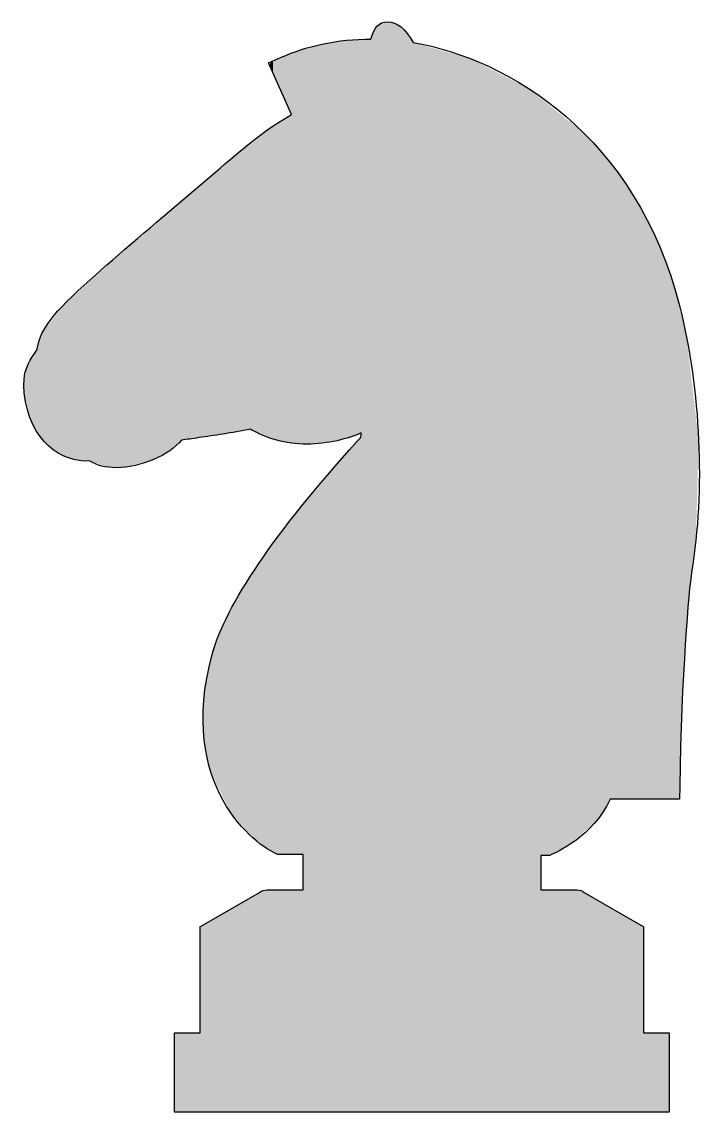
# Model space of a CAD drawing. Extents: x -1530 to -1030, y -441 to -279.
# Drawn here: x -1451.8 to -1373.9, y -440.6 to -316.3 of the extents above; entities that cross this region are included whole.
import ezdxf

# ---------------------------------------------------------------- set-up
doc = ezdxf.new("R2010")
doc.units = 0
doc.layers.add('LAYER', color=7, linetype='CONTINUOUS')

# ---------------------------------------------------------------- blocks, each defined once
blk = doc.blocks.new('*U5')
at = {"layer": 'LAYER', "color": 7}
for points in [[(-1411.33, -440.64), (-1411.87, -317.87), (-1411.33, -316.86)], [(-1410.47, -440.64), (-1411.33, -316.86), (-1410.47, -316.38)], [(-1411.33, -440.64), (-1411.33, -316.86), (-1410.47, -440.64)], [(-1410.47, -440.64), (-1410.47, -316.38), (-1409.31, -440.64)], [(-1409.31, -440.64), (-1410.47, -316.38), (-1409.31, -316.49)], [(-1409.31, -440.64), (-1409.31, -316.49), (-1408.2, -440.64)], [(-1408.2, -440.64), (-1409.31, -316.49), (-1408.2, -317.26)], [(-1411.87, -440.64), (-1411.97, -318.19), (-1411.87, -317.87)], [(-1411.87, -440.64), (-1411.87, -317.87), (-1411.33, -440.64)], [(-1408.2, -440.64), (-1408.2, -317.26), (-1407.18, -440.64)], [(-1407.18, -440.64), (-1408.2, -317.26), (-1407.18, -318.71)], [(-1418.68, -364.41), (-1419.75, -319.52), (-1418.68, -319.15)], [(-1417.53, -364.38), (-1418.68, -319.15), (-1417.53, -318.94)], [(-1418.68, -364.41), (-1418.68, -319.15), (-1417.53, -364.38)], [(-1415.3, -363.94), (-1417.53, -318.94), (-1415.3, -318.55)], [(-1417.53, -364.38), (-1417.53, -318.94), (-1415.3, -363.94)], [(-1415.1, -363.9), (-1415.3, -318.55), (-1415.1, -318.51)], [(-1415.3, -363.94), (-1415.3, -318.55), (-1415.1, -363.9)], [(-1414.8, -363.8), (-1415.1, -318.51), (-1414.8, -318.46)], [(-1415.1, -363.9), (-1415.1, -318.51), (-1414.8, -363.8)], [(-1414.03, -363.53), (-1414.8, -318.46), (-1414.03, -318.41)], [(-1414.8, -363.8), (-1414.8, -318.46), (-1414.03, -363.53)], [(-1414.03, -363.53), (-1414.03, -318.41), (-1414.02, -363.52)], [(-1414.02, -363.52), (-1414.03, -318.41), (-1414.02, -318.41)], [(-1413.58, -363.37), (-1414.02, -318.41), (-1413.58, -318.38)], [(-1414.02, -363.52), (-1414.02, -318.41), (-1413.58, -363.37)], [(-1413.58, -363.37), (-1413.58, -318.38), (-1413.58, -363.37)], [(-1413.58, -363.37), (-1413.58, -318.38), (-1413.58, -318.38)], [(-1413.58, -363.37), (-1413.58, -318.38), (-1413.56, -363.36)], [(-1413.56, -363.36), (-1413.58, -318.38), (-1413.56, -318.38)], [(-1413.4, -363.3), (-1413.56, -318.38), (-1413.4, -318.37)], [(-1413.56, -363.36), (-1413.56, -318.38), (-1413.4, -363.3)], [(-1413.12, -363.21), (-1413.4, -318.37), (-1413.12, -318.35)], [(-1413.4, -363.3), (-1413.4, -318.37), (-1413.12, -363.21)], [(-1412.72, -440.64), (-1413.12, -318.35), (-1412.72, -318.32)], [(-1413.12, -440.64), (-1413.12, -318.35), (-1412.72, -440.64)], [(-1411.97, -440.64), (-1412.72, -318.32), (-1411.97, -318.19)], [(-1412.72, -440.64), (-1412.72, -318.32), (-1411.97, -440.64)], [(-1411.97, -440.64), (-1411.97, -318.19), (-1411.87, -440.64)], [(-1407.18, -440.64), (-1407.18, -318.71), (-1406.19, -440.64)], [(-1406.19, -440.64), (-1407.18, -318.71), (-1406.19, -318.99)], [(-1406.19, -440.64), (-1406.19, -318.99), (-1400.75, -440.64)], [(-1400.75, -440.64), (-1406.19, -318.99), (-1400.75, -320.51)], [(-1422.74, -323.14), (-1423.05, -320.75), (-1422.74, -320.61)], [(-1422.6, -323.44), (-1422.74, -320.61), (-1422.6, -320.55)], [(-1422.74, -323.14), (-1422.74, -320.61), (-1422.6, -323.44)], [(-1422.49, -323.7), (-1422.6, -320.55), (-1422.49, -320.5)], [(-1422.6, -323.44), (-1422.6, -320.55), (-1422.49, -323.7)], [(-1422.36, -323.98), (-1422.49, -320.5), (-1422.36, -320.44)], [(-1422.49, -323.7), (-1422.49, -320.5), (-1422.36, -323.98)], [(-1422.32, -324.07), (-1422.36, -320.44), (-1422.32, -320.43)], [(-1422.36, -323.98), (-1422.36, -320.44), (-1422.32, -324.07)], [(-1421.66, -325.56), (-1422.32, -320.43), (-1421.66, -320.19)], [(-1422.32, -324.07), (-1422.32, -320.43), (-1421.66, -325.56)], [(-1421.56, -325.8), (-1421.66, -320.19), (-1421.56, -320.16)], [(-1421.66, -325.56), (-1421.66, -320.19), (-1421.56, -325.8)], [(-1421.32, -326.33), (-1421.56, -320.16), (-1421.32, -320.07)], [(-1421.56, -325.8), (-1421.56, -320.16), (-1421.32, -326.33)], [(-1421.18, -326.63), (-1421.32, -320.07), (-1421.18, -320.03)], [(-1421.32, -326.33), (-1421.32, -320.07), (-1421.18, -326.63)], [(-1421.16, -326.68), (-1421.18, -320.03), (-1421.16, -320.02)], [(-1421.18, -326.63), (-1421.18, -320.03), (-1421.16, -326.68)], [(-1421.06, -326.92), (-1421.16, -320.02), (-1421.06, -319.98)], [(-1421.16, -326.68), (-1421.16, -320.02), (-1421.06, -326.92)], [(-1421.06, -364.32), (-1421.06, -319.98), (-1421.05, -364.32)], [(-1421.05, -364.32), (-1421.06, -319.98), (-1421.05, -319.98)], [(-1420.21, -364.46), (-1421.05, -319.98), (-1420.21, -319.68)], [(-1421.05, -364.32), (-1421.05, -319.98), (-1420.21, -364.46)], [(-1420.13, -364.45), (-1420.21, -319.68), (-1420.13, -319.66)], [(-1420.21, -364.46), (-1420.21, -319.68), (-1420.13, -364.45)], [(-1419.92, -364.45), (-1420.13, -319.66), (-1419.92, -319.58)], [(-1420.13, -364.45), (-1420.13, -319.66), (-1419.92, -364.45)], [(-1419.88, -364.45), (-1419.92, -319.58), (-1419.88, -319.57)], [(-1419.92, -364.45), (-1419.92, -319.58), (-1419.88, -364.45)], [(-1419.75, -364.44), (-1419.88, -319.57), (-1419.75, -319.52)], [(-1419.88, -364.45), (-1419.88, -319.57), (-1419.75, -364.44)], [(-1419.75, -364.44), (-1419.75, -319.52), (-1418.68, -364.41)], [(-1400.75, -440.64), (-1400.75, -320.51), (-1398.35, -440.64)], [(-1398.35, -440.64), (-1400.75, -320.51), (-1398.35, -321.73)], [(-1423.46, -321.51), (-1423.56, -321.29), (-1423.46, -320.94)], [(-1423.21, -322.08), (-1423.46, -320.94), (-1423.21, -320.83)], [(-1423.46, -321.51), (-1423.46, -320.94), (-1423.21, -322.08)], [(-1423.17, -322.17), (-1423.21, -320.83), (-1423.17, -320.81)], [(-1423.21, -322.08), (-1423.21, -320.83), (-1423.17, -322.17)], [(-1423.07, -322.4), (-1423.17, -320.81), (-1423.07, -320.76)], [(-1423.17, -322.17), (-1423.17, -320.81), (-1423.07, -322.4)], [(-1423.05, -322.44), (-1423.07, -320.76), (-1423.05, -320.75)], [(-1423.07, -322.4), (-1423.07, -320.76), (-1423.05, -322.44)], [(-1423.05, -322.44), (-1423.05, -320.75), (-1422.74, -323.14)], [(-1398.35, -440.64), (-1398.35, -321.73), (-1394.08, -440.64)], [(-1394.08, -440.64), (-1398.35, -321.73), (-1394.08, -323.91)], [(-1394.08, -440.64), (-1394.08, -323.91), (-1392.63, -440.64)], [(-1392.63, -440.64), (-1394.08, -323.91), (-1392.63, -325.07)], [(-1392.63, -411.4), (-1392.63, -325.07), (-1392.59, -411.36)], [(-1392.59, -411.36), (-1392.63, -325.07), (-1392.59, -325.11)], [(-1392.59, -411.36), (-1392.59, -325.11), (-1392.25, -411.36)], [(-1392.25, -411.36), (-1392.59, -325.11), (-1392.25, -325.38)], [(-1392.25, -411.36), (-1392.25, -325.38), (-1392.12, -411.36)], [(-1392.12, -411.36), (-1392.25, -325.38), (-1392.12, -325.48)], [(-1392.12, -411.36), (-1392.12, -325.48), (-1391.57, -411.34)], [(-1391.57, -411.34), (-1392.12, -325.48), (-1391.57, -325.93)], [(-1391.57, -411.34), (-1391.57, -325.93), (-1391.33, -411.24)], [(-1391.33, -411.24), (-1391.57, -325.93), (-1391.33, -326.12)], [(-1391.33, -411.24), (-1391.33, -326.12), (-1391.33, -411.24)], [(-1391.33, -411.24), (-1391.33, -326.12), (-1391.33, -326.12)], [(-1391.33, -411.24), (-1391.33, -326.12), (-1391.07, -411.12)], [(-1391.07, -411.12), (-1391.33, -326.12), (-1391.07, -326.33)], [(-1391.07, -411.12), (-1391.07, -326.33), (-1390.8, -410.99)], [(-1390.8, -410.99), (-1391.07, -326.33), (-1390.8, -326.55)], [(-1390.8, -410.99), (-1390.8, -326.55), (-1389.64, -410.33)], [(-1389.64, -410.33), (-1390.8, -326.55), (-1389.64, -327.48)], [(-1422.74, -364.05), (-1423.05, -328.14), (-1422.74, -327.94)], [(-1422.6, -364.07), (-1422.74, -327.94), (-1422.6, -327.86)], [(-1422.74, -364.05), (-1422.74, -327.94), (-1422.6, -364.07)], [(-1422.49, -364.09), (-1422.6, -327.86), (-1422.49, -327.79)], [(-1422.6, -364.07), (-1422.6, -327.86), (-1422.49, -364.09)], [(-1422.36, -364.11), (-1422.49, -327.79), (-1422.36, -327.71)], [(-1422.49, -364.09), (-1422.49, -327.79), (-1422.36, -364.11)], [(-1422.32, -364.12), (-1422.36, -327.71), (-1422.32, -327.69)], [(-1422.36, -364.11), (-1422.36, -327.71), (-1422.32, -364.12)], [(-1421.66, -364.22), (-1422.32, -327.69), (-1421.66, -327.28)], [(-1422.32, -364.12), (-1422.32, -327.69), (-1421.66, -364.22)], [(-1421.56, -364.24), (-1421.66, -327.28), (-1421.56, -327.21)], [(-1421.66, -364.22), (-1421.66, -327.28), (-1421.56, -364.24)], [(-1421.32, -364.28), (-1421.56, -327.21), (-1421.32, -327.07)], [(-1421.56, -364.24), (-1421.56, -327.21), (-1421.32, -364.28)], [(-1421.18, -364.3), (-1421.32, -327.07), (-1421.18, -326.99)], [(-1421.32, -364.28), (-1421.32, -327.07), (-1421.18, -364.3)], [(-1421.16, -364.3), (-1421.18, -326.99), (-1421.16, -326.98)], [(-1421.18, -364.3), (-1421.18, -326.99), (-1421.16, -364.3)], [(-1421.06, -364.32), (-1421.16, -326.98), (-1421.06, -326.92)], [(-1421.16, -364.3), (-1421.16, -326.98), (-1421.06, -364.32)], [(-1389.64, -410.33), (-1389.64, -327.48), (-1389.17, -409.94)], [(-1389.17, -409.94), (-1389.64, -327.48), (-1389.17, -327.86)], [(-1389.17, -409.94), (-1389.17, -327.86), (-1388.41, -409.3)], [(-1388.41, -409.3), (-1389.17, -327.86), (-1388.41, -328.47)], [(-1424.3, -363.45), (-1424.61, -329.37), (-1424.3, -329.13)], [(-1423.97, -363.58), (-1424.3, -329.13), (-1423.97, -328.87)], [(-1424.3, -363.45), (-1424.3, -329.13), (-1423.97, -363.58)], [(-1423.72, -363.67), (-1423.97, -328.87), (-1423.72, -328.67)], [(-1423.97, -363.58), (-1423.97, -328.87), (-1423.72, -363.67)], [(-1423.56, -363.73), (-1423.72, -328.67), (-1423.56, -328.55)], [(-1423.72, -363.67), (-1423.72, -328.67), (-1423.56, -363.73)], [(-1423.46, -363.77), (-1423.56, -328.55), (-1423.46, -328.47)], [(-1423.56, -363.73), (-1423.56, -328.55), (-1423.46, -363.77)], [(-1423.21, -363.87), (-1423.46, -328.47), (-1423.21, -328.27)], [(-1423.46, -363.77), (-1423.46, -328.47), (-1423.21, -363.87)], [(-1423.17, -363.88), (-1423.21, -328.27), (-1423.17, -328.24)], [(-1423.21, -363.87), (-1423.21, -328.27), (-1423.17, -363.88)], [(-1423.07, -363.92), (-1423.17, -328.24), (-1423.07, -328.15)], [(-1423.17, -363.88), (-1423.17, -328.24), (-1423.07, -363.92)], [(-1423.05, -363.93), (-1423.07, -328.15), (-1423.05, -328.14)], [(-1423.07, -363.92), (-1423.07, -328.15), (-1423.05, -363.93)], [(-1423.05, -363.93), (-1423.05, -328.14), (-1422.74, -364.05)], [(-1388.41, -409.3), (-1388.41, -328.47), (-1388.08, -409.02)], [(-1388.08, -409.02), (-1388.41, -328.47), (-1388.08, -328.74)], [(-1388.08, -409.02), (-1388.08, -328.74), (-1387.77, -408.76)], [(-1387.77, -408.76), (-1388.08, -328.74), (-1387.77, -328.99)], [(-1387.77, -408.76), (-1387.77, -328.99), (-1387.68, -408.68)], [(-1387.68, -408.68), (-1387.77, -328.99), (-1387.68, -329.06)], [(-1387.68, -408.68), (-1387.68, -329.06), (-1387.6, -408.62)], [(-1387.6, -408.62), (-1387.68, -329.06), (-1387.6, -329.15)], [(-1387.6, -408.62), (-1387.6, -329.15), (-1386.63, -407.81)], [(-1386.63, -407.81), (-1387.6, -329.15), (-1386.63, -330.24)], [(-1426.14, -362.85), (-1426.69, -331.02), (-1426.14, -330.58)], [(-1425.76, -362.96), (-1426.14, -330.58), (-1425.76, -330.29)], [(-1426.14, -362.85), (-1426.14, -330.58), (-1425.76, -362.96)], [(-1425.46, -363.04), (-1425.76, -330.29), (-1425.46, -330.05)], [(-1425.76, -362.96), (-1425.76, -330.29), (-1425.46, -363.04)], [(-1425.03, -363.17), (-1425.46, -330.05), (-1425.03, -329.71)], [(-1425.46, -363.04), (-1425.46, -330.05), (-1425.03, -363.17)], [(-1424.78, -363.26), (-1425.03, -329.71), (-1424.78, -329.51)], [(-1425.03, -363.17), (-1425.03, -329.71), (-1424.78, -363.26)], [(-1424.61, -363.33), (-1424.78, -329.51), (-1424.61, -329.37)], [(-1424.78, -363.26), (-1424.78, -329.51), (-1424.61, -363.33)], [(-1424.61, -363.33), (-1424.61, -329.37), (-1424.3, -363.45)], [(-1386.63, -407.81), (-1386.63, -330.24), (-1386.53, -407.72)], [(-1386.53, -407.72), (-1386.63, -330.24), (-1386.53, -330.35)], [(-1386.53, -407.72), (-1386.53, -330.35), (-1385.1, -405.74)], [(-1385.1, -405.74), (-1386.53, -330.35), (-1385.1, -331.95)], [(-1427.49, -363.1), (-1428.06, -332.11), (-1427.49, -331.65)], [(-1427.32, -363.07), (-1427.49, -331.65), (-1427.32, -331.52)], [(-1427.49, -363.1), (-1427.49, -331.65), (-1427.32, -363.07)], [(-1426.69, -362.95), (-1427.32, -331.52), (-1426.69, -331.02)], [(-1427.32, -363.07), (-1427.32, -331.52), (-1426.69, -362.95)], [(-1426.69, -362.95), (-1426.69, -331.02), (-1426.14, -362.85)], [(-1429.21, -363.37), (-1429.31, -333.11), (-1429.21, -333.02)], [(-1428.82, -363.31), (-1429.21, -333.02), (-1428.82, -332.71)], [(-1429.21, -363.37), (-1429.21, -333.02), (-1428.82, -363.31)], [(-1428.06, -363.19), (-1428.82, -332.71), (-1428.06, -332.11)], [(-1428.82, -363.31), (-1428.82, -332.71), (-1428.06, -363.19)], [(-1428.06, -363.19), (-1428.06, -332.11), (-1427.49, -363.1)], [(-1385.1, -405.74), (-1385.1, -331.95), (-1384.9, -405.34)], [(-1384.9, -405.34), (-1385.1, -331.95), (-1384.9, -332.18)], [(-1384.9, -405.34), (-1384.9, -332.18), (-1384.81, -405.17)], [(-1384.81, -405.17), (-1384.9, -332.18), (-1384.81, -332.28)], [(-1384.81, -405.17), (-1384.81, -332.28), (-1384.74, -405.06)], [(-1384.74, -405.06), (-1384.81, -332.28), (-1384.74, -332.35)], [(-1384.74, -405.06), (-1384.74, -332.35), (-1384.69, -404.97)], [(-1384.69, -404.97), (-1384.74, -332.35), (-1384.69, -332.42)], [(-1384.69, -404.97), (-1384.69, -332.42), (-1384.38, -404.97)], [(-1384.38, -404.97), (-1384.69, -332.42), (-1384.38, -332.87)], [(-1384.38, -404.97), (-1384.38, -332.87), (-1383.09, -404.97)], [(-1383.09, -404.97), (-1384.38, -332.87), (-1383.09, -334.7)], [(-1430.56, -363.58), (-1430.82, -334.39), (-1430.56, -334.17)], [(-1430.21, -363.53), (-1430.56, -334.17), (-1430.21, -333.88)], [(-1430.56, -363.58), (-1430.56, -334.17), (-1430.21, -363.53)], [(-1430.12, -363.51), (-1430.21, -333.88), (-1430.12, -333.79)], [(-1430.21, -363.53), (-1430.21, -333.88), (-1430.12, -363.51)], [(-1429.6, -363.43), (-1430.12, -333.79), (-1429.6, -333.35)], [(-1430.12, -363.51), (-1430.12, -333.79), (-1429.6, -363.43)], [(-1429.31, -363.39), (-1429.6, -333.35), (-1429.31, -333.11)], [(-1429.6, -363.43), (-1429.6, -333.35), (-1429.31, -363.39)], [(-1429.31, -363.39), (-1429.31, -333.11), (-1429.21, -363.37)], [(-1431.98, -363.8), (-1432.81, -336.08), (-1431.98, -335.38)], [(-1431.93, -363.79), (-1431.98, -335.38), (-1431.93, -335.33)], [(-1431.98, -363.8), (-1431.98, -335.38), (-1431.93, -363.79)], [(-1431.63, -363.75), (-1431.93, -335.33), (-1431.63, -335.09)], [(-1431.93, -363.79), (-1431.93, -335.33), (-1431.63, -363.75)], [(-1431.5, -363.73), (-1431.63, -335.09), (-1431.5, -334.97)], [(-1431.63, -363.75), (-1431.63, -335.09), (-1431.5, -363.73)], [(-1431.47, -363.73), (-1431.5, -334.97), (-1431.47, -334.94)], [(-1431.5, -363.73), (-1431.5, -334.97), (-1431.47, -363.73)], [(-1431.47, -363.73), (-1431.47, -334.94), (-1431.47, -363.73)], [(-1431.47, -363.73), (-1431.47, -334.94), (-1431.47, -334.94)], [(-1431.47, -363.73), (-1431.47, -334.94), (-1431.46, -363.73)], [(-1431.46, -363.73), (-1431.47, -334.94), (-1431.46, -334.94)], [(-1431.45, -363.72), (-1431.46, -334.94), (-1431.45, -334.92)], [(-1431.46, -363.73), (-1431.46, -334.94), (-1431.45, -363.72)], [(-1431.15, -363.68), (-1431.45, -334.92), (-1431.15, -334.68)], [(-1431.45, -363.72), (-1431.45, -334.92), (-1431.15, -363.68)], [(-1430.93, -363.64), (-1431.15, -334.68), (-1430.93, -334.48)], [(-1431.15, -363.68), (-1431.15, -334.68), (-1430.93, -363.64)], [(-1430.88, -363.63), (-1430.93, -334.48), (-1430.88, -334.45)], [(-1430.93, -363.64), (-1430.93, -334.48), (-1430.88, -363.63)], [(-1430.82, -363.62), (-1430.88, -334.45), (-1430.82, -334.39)], [(-1430.88, -363.63), (-1430.88, -334.45), (-1430.82, -363.62)], [(-1430.82, -363.62), (-1430.82, -334.39), (-1430.56, -363.58)], [(-1383.09, -404.97), (-1383.09, -334.7), (-1382.88, -404.97)], [(-1382.88, -404.97), (-1383.09, -334.7), (-1382.88, -335)], [(-1382.88, -404.97), (-1382.88, -335), (-1382.08, -404.97)], [(-1382.08, -404.97), (-1382.88, -335), (-1382.08, -336.14)], [(-1433.51, -364.03), (-1433.85, -336.98), (-1433.51, -336.68)], [(-1433.48, -364.03), (-1433.51, -336.68), (-1433.48, -336.65)], [(-1433.51, -364.03), (-1433.51, -336.68), (-1433.48, -364.03)], [(-1433.48, -364.03), (-1433.48, -336.65), (-1433.47, -364.03)], [(-1433.47, -364.03), (-1433.48, -336.65), (-1433.47, -336.65)], [(-1433.43, -364.02), (-1433.47, -336.65), (-1433.43, -336.61)], [(-1433.47, -364.03), (-1433.47, -336.65), (-1433.43, -364.02)], [(-1433.17, -363.98), (-1433.43, -336.61), (-1433.17, -336.39)], [(-1433.43, -364.02), (-1433.43, -336.61), (-1433.43, -364.02)], [(-1433.43, -364.02), (-1433.43, -336.61), (-1433.43, -336.61)], [(-1433.43, -364.02), (-1433.43, -336.61), (-1433.17, -363.98)], [(-1432.81, -363.92), (-1433.17, -336.39), (-1432.81, -336.08)], [(-1433.17, -363.98), (-1433.17, -336.39), (-1432.81, -363.92)], [(-1432.81, -363.92), (-1432.81, -336.08), (-1431.98, -363.8)], [(-1382.08, -404.97), (-1382.08, -336.14), (-1381.59, -404.97)], [(-1381.59, -404.97), (-1382.08, -336.14), (-1381.59, -337.05)], [(-1434.98, -365.13), (-1436.8, -339.49), (-1434.98, -337.94)], [(-1434.4, -364.78), (-1434.98, -337.94), (-1434.4, -337.44)], [(-1434.98, -365.13), (-1434.98, -337.94), (-1434.4, -364.78)], [(-1434.24, -364.68), (-1434.4, -337.44), (-1434.24, -337.31)], [(-1434.4, -364.78), (-1434.4, -337.44), (-1434.24, -364.68)], [(-1434.21, -364.66), (-1434.24, -337.31), (-1434.21, -337.28)], [(-1434.24, -364.68), (-1434.24, -337.31), (-1434.21, -364.66)], [(-1433.85, -364.34), (-1434.21, -337.28), (-1433.85, -336.98)], [(-1434.21, -364.66), (-1434.21, -337.28), (-1433.85, -364.34)], [(-1433.85, -364.34), (-1433.85, -336.98), (-1433.51, -364.03)], [(-1381.59, -404.97), (-1381.59, -337.05), (-1380.97, -404.97)], [(-1380.97, -404.97), (-1381.59, -337.05), (-1380.97, -338.19)], [(-1380.97, -404.97), (-1380.97, -338.19), (-1380.92, -404.97)], [(-1380.92, -404.97), (-1380.97, -338.19), (-1380.92, -338.28)], [(-1380.92, -404.97), (-1380.92, -338.28), (-1380.92, -404.97)], [(-1380.92, -404.97), (-1380.92, -338.28), (-1380.92, -338.29)], [(-1380.92, -404.97), (-1380.92, -338.29), (-1380.92, -404.97)], [(-1380.92, -404.97), (-1380.92, -338.29), (-1380.92, -338.29)], [(-1380.92, -404.97), (-1380.92, -338.29), (-1380.88, -404.97)], [(-1380.88, -404.97), (-1380.92, -338.29), (-1380.88, -338.35)], [(-1380.88, -404.97), (-1380.88, -338.35), (-1380.77, -404.97)], [(-1380.77, -404.97), (-1380.88, -338.35), (-1380.77, -338.57)], [(-1380.77, -404.97), (-1380.77, -338.57), (-1380.46, -404.97)], [(-1380.46, -404.97), (-1380.77, -338.57), (-1380.46, -339.14)], [(-1380.46, -404.97), (-1380.46, -339.14), (-1380.4, -404.97)], [(-1380.4, -404.97), (-1380.46, -339.14), (-1380.4, -339.24)], [(-1380.4, -404.97), (-1380.4, -339.24), (-1379.75, -404.97)], [(-1379.75, -404.97), (-1380.4, -339.24), (-1379.75, -340.45)], [(-1436.8, -366.23), (-1439.36, -341.67), (-1436.8, -339.49)], [(-1436.8, -366.23), (-1436.8, -339.49), (-1434.98, -365.13)], [(-1379.75, -404.97), (-1379.75, -340.45), (-1378.96, -404.97)], [(-1378.96, -404.97), (-1379.75, -340.45), (-1378.96, -342.43)], [(-1439.36, -366.93), (-1440, -342.25), (-1439.36, -341.67)], [(-1439.36, -366.93), (-1439.36, -341.67), (-1436.8, -366.23)], [(-1440, -367.11), (-1441.28, -343.4), (-1440, -342.25)], [(-1440, -367.11), (-1440, -342.25), (-1439.36, -366.93)], [(-1378.96, -404.97), (-1378.96, -342.43), (-1378.91, -404.97)], [(-1378.91, -404.97), (-1378.96, -342.43), (-1378.91, -342.56)], [(-1378.91, -404.97), (-1378.91, -342.56), (-1378.65, -404.97)], [(-1378.65, -404.97), (-1378.91, -342.56), (-1378.65, -343.21)], [(-1441.91, -367.13), (-1444.1, -345.96), (-1441.91, -343.98)], [(-1441.28, -367.17), (-1441.91, -343.98), (-1441.28, -343.4)], [(-1441.91, -367.13), (-1441.91, -343.98), (-1441.28, -367.17)], [(-1441.28, -367.17), (-1441.28, -343.4), (-1440, -367.11)], [(-1378.65, -404.97), (-1378.65, -343.21), (-1378.14, -404.97)], [(-1378.14, -404.97), (-1378.65, -343.21), (-1378.14, -344.49)], [(-1378.14, -404.97), (-1378.14, -344.49), (-1377.98, -404.97)], [(-1377.98, -404.97), (-1378.14, -344.49), (-1377.98, -344.89)], [(-1377.98, -404.97), (-1377.98, -344.89), (-1377.82, -404.97)], [(-1377.82, -404.97), (-1377.98, -344.89), (-1377.82, -345.3)], [(-1377.82, -404.97), (-1377.82, -345.3), (-1377.15, -404.97)], [(-1377.15, -404.97), (-1377.82, -345.3), (-1377.15, -347.49)], [(-1444.1, -366.4), (-1445.91, -347.59), (-1444.1, -345.96)], [(-1444.1, -366.4), (-1444.1, -345.96), (-1441.91, -367.13)], [(-1445.91, -366.24), (-1447.23, -348.78), (-1445.91, -347.59)], [(-1445.91, -366.24), (-1445.91, -347.59), (-1444.1, -366.4)], [(-1377.15, -404.97), (-1377.15, -347.49), (-1377.02, -404.88)], [(-1377.02, -404.88), (-1377.15, -347.49), (-1377.02, -347.93)], [(-1377.02, -404.88), (-1377.02, -347.93), (-1376.81, -404.74)], [(-1376.81, -404.74), (-1377.02, -347.93), (-1376.81, -348.74)], [(-1447.23, -365.7), (-1447.68, -349.37), (-1447.23, -348.78)], [(-1447.23, -365.7), (-1447.23, -348.78), (-1445.91, -366.24)], [(-1376.81, -404.74), (-1376.81, -348.74), (-1376.79, -403.51)], [(-1376.79, -403.51), (-1376.81, -348.74), (-1376.79, -348.81)], [(-1376.79, -403.51), (-1376.79, -348.81), (-1376.73, -400.91)], [(-1376.73, -400.91), (-1376.79, -348.81), (-1376.73, -349.07)], [(-1376.73, -400.91), (-1376.73, -349.07), (-1376.62, -396.76)], [(-1376.62, -396.76), (-1376.73, -349.07), (-1376.62, -349.51)], [(-1447.68, -365.51), (-1449.27, -351.44), (-1447.68, -349.37)], [(-1447.68, -365.51), (-1447.68, -349.37), (-1447.23, -365.7)], [(-1376.62, -396.76), (-1376.62, -349.51), (-1376.56, -395.48)], [(-1376.56, -395.48), (-1376.62, -349.51), (-1376.56, -349.74)], [(-1376.56, -395.48), (-1376.56, -349.74), (-1376.36, -390.77)], [(-1376.36, -390.77), (-1376.56, -349.74), (-1376.36, -350.71)], [(-1449.33, -364.1), (-1450.08, -353.62), (-1449.33, -351.51)], [(-1449.27, -364.18), (-1449.33, -351.51), (-1449.27, -351.44)], [(-1449.33, -364.1), (-1449.33, -351.51), (-1449.27, -364.18)], [(-1449.27, -364.18), (-1449.27, -351.44), (-1447.68, -365.51)], [(-1376.36, -390.77), (-1376.36, -350.71), (-1376.05, -385.75)], [(-1376.05, -385.75), (-1376.36, -350.71), (-1376.05, -352.14)], [(-1376.05, -385.75), (-1376.05, -352.14), (-1375.97, -384.79)], [(-1375.97, -384.79), (-1376.05, -352.14), (-1375.97, -352.5)], [(-1375.97, -384.79), (-1375.97, -352.5), (-1375.75, -381.93)], [(-1375.75, -381.93), (-1375.97, -352.5), (-1375.75, -354.44)], [(-1450.3, -362.63), (-1450.56, -354.43), (-1450.3, -354.05)], [(-1450.08, -362.97), (-1450.3, -354.05), (-1450.08, -353.62)], [(-1450.3, -362.63), (-1450.3, -354.05), (-1450.08, -362.97)], [(-1450.08, -362.97), (-1450.08, -353.62), (-1449.33, -364.1)], [(-1450.65, -361.96), (-1451.3, -355.85), (-1450.65, -354.56)], [(-1450.56, -362.24), (-1450.65, -354.56), (-1450.56, -354.43)], [(-1450.65, -361.96), (-1450.65, -354.56), (-1450.56, -362.24)], [(-1450.56, -362.24), (-1450.56, -354.43), (-1450.3, -362.63)], [(-1375.75, -381.93), (-1375.75, -354.44), (-1375.49, -379.53)], [(-1375.49, -379.53), (-1375.75, -354.44), (-1375.49, -356.6)], [(-1451.4, -359.65), (-1451.57, -357.6), (-1451.4, -356.45)], [(-1451.3, -359.94), (-1451.4, -356.45), (-1451.3, -355.85)], [(-1451.4, -359.65), (-1451.4, -356.45), (-1451.3, -359.94)], [(-1451.3, -359.94), (-1451.3, -355.85), (-1450.65, -361.96)], [(-1375.49, -379.53), (-1375.49, -356.6), (-1375.44, -379.17)], [(-1375.44, -379.17), (-1375.49, -356.6), (-1375.44, -357.02)], [(-1451.57, -358.42), (-1451.61, -357.8), (-1451.57, -357.6)], [(-1451.57, -358.42), (-1451.57, -357.6), (-1451.4, -359.65)], [(-1375.44, -379.17), (-1375.44, -357.02), (-1375.29, -378.19)], [(-1375.29, -378.19), (-1375.44, -357.02), (-1375.29, -358.34)], [(-1375.29, -378.19), (-1375.29, -358.34), (-1374.94, -375.48)], [(-1374.94, -375.48), (-1375.29, -358.34), (-1374.94, -361.3)], [(-1374.94, -375.48), (-1374.94, -361.3), (-1374.63, -364.02)], [(-1413.58, -440.64), (-1414.02, -364.65), (-1413.58, -364.16)], [(-1413.56, -440.64), (-1413.58, -364.16), (-1413.56, -364.14)], [(-1413.58, -440.64), (-1413.58, -364.16), (-1413.58, -440.64)], [(-1413.58, -440.64), (-1413.58, -364.16), (-1413.58, -364.16)], [(-1413.58, -440.64), (-1413.58, -364.16), (-1413.56, -440.64)], [(-1413.4, -440.64), (-1413.56, -364.14), (-1413.4, -363.96)], [(-1413.56, -440.64), (-1413.56, -364.14), (-1413.4, -440.64)], [(-1413.12, -440.64), (-1413.4, -363.96), (-1413.12, -363.21)], [(-1413.4, -440.64), (-1413.4, -363.96), (-1413.12, -440.64)], [(-1414.03, -440.64), (-1414.8, -365.53), (-1414.03, -364.67)], [(-1414.02, -440.64), (-1414.03, -364.67), (-1414.02, -364.65)], [(-1414.03, -440.64), (-1414.03, -364.67), (-1414.02, -440.64)], [(-1414.02, -440.64), (-1414.02, -364.65), (-1413.58, -440.64)], [(-1415.3, -440.64), (-1417.53, -368.73), (-1415.3, -366.09)], [(-1415.1, -440.64), (-1415.3, -366.09), (-1415.1, -365.86)], [(-1415.3, -440.64), (-1415.3, -366.09), (-1415.1, -440.64)], [(-1414.8, -440.64), (-1415.1, -365.86), (-1414.8, -365.53)], [(-1415.1, -440.64), (-1415.1, -365.86), (-1414.8, -440.64)], [(-1414.8, -440.64), (-1414.8, -365.53), (-1414.03, -440.64)], [(-1417.53, -440.64), (-1418.68, -370.1), (-1417.53, -368.73)], [(-1417.53, -440.64), (-1417.53, -368.73), (-1415.3, -440.64)], [(-1418.68, -440.64), (-1419.75, -371.37), (-1418.68, -370.1)], [(-1418.68, -440.64), (-1418.68, -370.1), (-1417.53, -440.64)], [(-1419.92, -411.27), (-1420.13, -371.84), (-1419.92, -371.56)], [(-1419.88, -411.27), (-1419.92, -371.56), (-1419.88, -371.51)], [(-1419.92, -411.27), (-1419.92, -371.56), (-1419.88, -411.27)], [(-1419.75, -411.31), (-1419.88, -371.51), (-1419.75, -371.37)], [(-1419.88, -411.27), (-1419.88, -371.51), (-1419.75, -411.31)], [(-1419.75, -440.64), (-1419.75, -371.37), (-1418.68, -440.64)], [(-1420.21, -411.27), (-1421.05, -373.05), (-1420.21, -371.95)], [(-1420.13, -411.27), (-1420.21, -371.95), (-1420.13, -371.84)], [(-1420.21, -411.27), (-1420.21, -371.95), (-1420.13, -411.27)], [(-1420.13, -411.27), (-1420.13, -371.84), (-1419.92, -411.27)], [(-1421.66, -411.26), (-1422.32, -374.72), (-1421.66, -373.85)], [(-1421.56, -411.26), (-1421.66, -373.85), (-1421.56, -373.71)], [(-1421.66, -411.26), (-1421.66, -373.85), (-1421.56, -411.26)], [(-1421.32, -411.26), (-1421.56, -373.71), (-1421.32, -373.4)], [(-1421.56, -411.26), (-1421.56, -373.71), (-1421.32, -411.26)], [(-1421.18, -411.26), (-1421.32, -373.4), (-1421.18, -373.22)], [(-1421.32, -411.26), (-1421.32, -373.4), (-1421.18, -411.26)], [(-1421.16, -411.26), (-1421.18, -373.22), (-1421.16, -373.2)], [(-1421.18, -411.26), (-1421.18, -373.22), (-1421.16, -411.26)], [(-1421.06, -411.26), (-1421.16, -373.2), (-1421.06, -373.06)], [(-1421.16, -411.26), (-1421.16, -373.2), (-1421.06, -411.26)], [(-1421.05, -411.26), (-1421.06, -373.06), (-1421.05, -373.05)], [(-1421.06, -411.26), (-1421.06, -373.06), (-1421.05, -411.26)], [(-1421.05, -411.26), (-1421.05, -373.05), (-1420.21, -411.27)], [(-1422.74, -411.2), (-1423.05, -375.67), (-1422.74, -375.26)], [(-1422.6, -411.26), (-1422.74, -375.26), (-1422.6, -375.09)], [(-1422.74, -411.2), (-1422.74, -375.26), (-1422.6, -411.26)], [(-1422.49, -411.26), (-1422.6, -375.09), (-1422.49, -374.94)], [(-1422.6, -411.26), (-1422.6, -375.09), (-1422.49, -411.26)], [(-1422.36, -411.26), (-1422.49, -374.94), (-1422.36, -374.77)], [(-1422.49, -411.26), (-1422.49, -374.94), (-1422.36, -411.26)], [(-1422.32, -411.26), (-1422.36, -374.77), (-1422.32, -374.72)], [(-1422.36, -411.26), (-1422.36, -374.77), (-1422.32, -411.26)], [(-1422.32, -411.26), (-1422.32, -374.72), (-1421.66, -411.26)], [(-1423.72, -410.61), (-1423.97, -376.93), (-1423.72, -376.55)], [(-1423.56, -410.72), (-1423.72, -376.55), (-1423.56, -376.35)], [(-1423.72, -410.61), (-1423.72, -376.55), (-1423.56, -410.72)], [(-1423.46, -410.79), (-1423.56, -376.35), (-1423.46, -376.22)], [(-1423.56, -410.72), (-1423.56, -376.35), (-1423.46, -410.79)], [(-1423.21, -410.97), (-1423.46, -376.22), (-1423.21, -375.89)], [(-1423.46, -410.79), (-1423.46, -376.22), (-1423.21, -410.97)], [(-1423.17, -411), (-1423.21, -375.89), (-1423.17, -375.83)], [(-1423.21, -410.97), (-1423.21, -375.89), (-1423.17, -411)], [(-1423.07, -411.05), (-1423.17, -375.83), (-1423.07, -375.7)], [(-1423.17, -411), (-1423.17, -375.83), (-1423.07, -411.05)], [(-1423.05, -411.05), (-1423.07, -375.7), (-1423.05, -375.67)], [(-1423.07, -411.05), (-1423.07, -375.7), (-1423.05, -411.05)], [(-1423.05, -411.05), (-1423.05, -375.67), (-1422.74, -411.2)], [(-1424.3, -410.2), (-1424.61, -377.9), (-1424.3, -377.43)], [(-1423.97, -410.44), (-1424.3, -377.43), (-1423.97, -376.93)], [(-1424.3, -410.2), (-1424.3, -377.43), (-1423.97, -410.44)], [(-1423.97, -410.44), (-1423.97, -376.93), (-1423.72, -410.61)], [(-1425.03, -409.68), (-1425.46, -379.18), (-1425.03, -378.53)], [(-1424.78, -409.86), (-1425.03, -378.53), (-1424.78, -378.16)], [(-1425.03, -409.68), (-1425.03, -378.53), (-1424.78, -409.86)], [(-1424.61, -409.98), (-1424.78, -378.16), (-1424.61, -377.9)], [(-1424.78, -409.86), (-1424.78, -378.16), (-1424.61, -409.98)], [(-1424.61, -409.98), (-1424.61, -377.9), (-1424.3, -410.2)], [(-1426.14, -408.61), (-1426.69, -381.03), (-1426.14, -380.2)], [(-1425.76, -409.04), (-1426.14, -380.2), (-1425.76, -379.64)], [(-1426.14, -408.61), (-1426.14, -380.2), (-1425.76, -409.04)], [(-1425.46, -409.38), (-1425.76, -379.64), (-1425.46, -379.18)], [(-1425.76, -409.04), (-1425.76, -379.64), (-1425.46, -409.38)], [(-1425.46, -409.38), (-1425.46, -379.18), (-1425.03, -409.68)], [(-1426.69, -407.98), (-1427.32, -382.21), (-1426.69, -381.03)], [(-1426.69, -407.98), (-1426.69, -381.03), (-1426.14, -408.61)], [(-1427.49, -407.07), (-1428.06, -383.6), (-1427.49, -382.53)], [(-1427.32, -407.26), (-1427.49, -382.53), (-1427.32, -382.21)], [(-1427.49, -407.07), (-1427.49, -382.53), (-1427.32, -407.26)], [(-1427.32, -407.26), (-1427.32, -382.21), (-1426.69, -407.98)], [(-1428.06, -406.41), (-1428.82, -385.01), (-1428.06, -383.6)], [(-1428.06, -406.41), (-1428.06, -383.6), (-1427.49, -407.07)], [(-1428.82, -404.85), (-1429.21, -386.05), (-1428.82, -385.01)], [(-1428.82, -404.85), (-1428.82, -385.01), (-1428.06, -406.41)], [(-1429.31, -403.84), (-1429.6, -387.1), (-1429.31, -386.33)], [(-1429.21, -404.06), (-1429.31, -386.33), (-1429.21, -386.05)], [(-1429.31, -403.84), (-1429.31, -386.33), (-1429.21, -404.06)], [(-1429.21, -404.06), (-1429.21, -386.05), (-1428.82, -404.85)], [(-1429.6, -403.25), (-1430.12, -388.48), (-1429.6, -387.1)], [(-1429.6, -403.25), (-1429.6, -387.1), (-1429.31, -403.84)], [(-1430.21, -402), (-1430.56, -390.65), (-1430.21, -388.96)], [(-1430.12, -402.2), (-1430.21, -388.96), (-1430.12, -388.48)], [(-1430.21, -402), (-1430.21, -388.96), (-1430.12, -402.2)], [(-1430.12, -402.2), (-1430.12, -388.48), (-1429.6, -403.25)], [(-1430.56, -400.58), (-1430.82, -391.95), (-1430.56, -390.65)], [(-1430.56, -400.58), (-1430.56, -390.65), (-1430.21, -402)], [(-1430.93, -398.68), (-1431.15, -396.05), (-1430.93, -392.47)], [(-1430.88, -399.22), (-1430.93, -392.47), (-1430.88, -392.25)], [(-1430.93, -398.68), (-1430.93, -392.47), (-1430.88, -399.22)], [(-1430.82, -399.47), (-1430.88, -392.25), (-1430.82, -391.95)], [(-1430.88, -399.22), (-1430.88, -392.25), (-1430.82, -399.47)], [(-1430.82, -399.47), (-1430.82, -391.95), (-1430.56, -400.58)], [(-1425.76, -440.64), (-1426.14, -416.41), (-1425.76, -416.19)], [(-1425.46, -440.64), (-1425.76, -416.19), (-1425.46, -416.01)], [(-1425.76, -440.64), (-1425.76, -416.19), (-1425.46, -440.64)], [(-1425.03, -440.64), (-1425.46, -416.01), (-1425.03, -415.77)], [(-1425.46, -440.64), (-1425.46, -416.01), (-1425.03, -440.64)], [(-1424.78, -440.64), (-1425.03, -415.77), (-1424.78, -415.62)], [(-1425.03, -440.64), (-1425.03, -415.77), (-1424.78, -440.64)], [(-1424.61, -440.64), (-1424.78, -415.62), (-1424.61, -415.52)], [(-1424.78, -440.64), (-1424.78, -415.62), (-1424.61, -440.64)], [(-1424.3, -440.64), (-1424.61, -415.52), (-1424.3, -415.37)], [(-1424.61, -440.64), (-1424.61, -415.52), (-1424.3, -440.64)], [(-1423.97, -440.64), (-1424.3, -415.37), (-1423.97, -415.31)], [(-1424.3, -440.64), (-1424.3, -415.37), (-1423.97, -440.64)], [(-1423.72, -440.64), (-1423.97, -415.31), (-1423.72, -415.3)], [(-1423.97, -440.64), (-1423.97, -415.31), (-1423.72, -440.64)], [(-1423.72, -440.64), (-1423.72, -415.3), (-1423.56, -440.64)], [(-1423.56, -440.64), (-1423.72, -415.3), (-1423.56, -415.3)], [(-1423.56, -440.64), (-1423.56, -415.3), (-1423.46, -440.64)], [(-1423.46, -440.64), (-1423.56, -415.3), (-1423.46, -415.3)], [(-1423.46, -440.64), (-1423.46, -415.3), (-1423.21, -440.64)], [(-1423.21, -440.64), (-1423.46, -415.3), (-1423.21, -415.3)], [(-1423.21, -440.64), (-1423.21, -415.3), (-1423.17, -440.64)], [(-1423.17, -440.64), (-1423.21, -415.3), (-1423.17, -415.3)], [(-1423.17, -440.64), (-1423.17, -415.3), (-1423.07, -440.64)], [(-1423.07, -440.64), (-1423.17, -415.3), (-1423.07, -415.3)], [(-1423.07, -440.64), (-1423.07, -415.3), (-1423.05, -440.64)], [(-1423.05, -440.64), (-1423.07, -415.3), (-1423.05, -415.3)], [(-1423.05, -440.64), (-1423.05, -415.3), (-1422.74, -440.64)], [(-1422.74, -440.64), (-1423.05, -415.3), (-1422.74, -415.3)], [(-1422.74, -440.64), (-1422.74, -415.3), (-1422.6, -440.64)], [(-1422.6, -440.64), (-1422.74, -415.3), (-1422.6, -415.3)], [(-1422.6, -440.64), (-1422.6, -415.3), (-1422.49, -440.64)], [(-1422.49, -440.64), (-1422.6, -415.3), (-1422.49, -415.3)], [(-1422.49, -440.64), (-1422.49, -415.3), (-1422.36, -440.64)], [(-1422.36, -440.64), (-1422.49, -415.3), (-1422.36, -415.3)], [(-1422.36, -440.64), (-1422.36, -415.3), (-1422.32, -440.64)], [(-1422.32, -440.64), (-1422.36, -415.3), (-1422.32, -415.3)], [(-1422.32, -440.64), (-1422.32, -415.3), (-1421.66, -440.64)], [(-1421.66, -440.64), (-1422.32, -415.3), (-1421.66, -415.3)], [(-1421.66, -440.64), (-1421.66, -415.3), (-1421.56, -440.64)], [(-1421.56, -440.64), (-1421.66, -415.3), (-1421.56, -415.3)], [(-1421.56, -440.64), (-1421.56, -415.3), (-1421.32, -440.64)], [(-1421.32, -440.64), (-1421.56, -415.3), (-1421.32, -415.3)], [(-1421.32, -440.64), (-1421.32, -415.3), (-1421.18, -440.64)], [(-1421.18, -440.64), (-1421.32, -415.3), (-1421.18, -415.3)], [(-1421.18, -440.64), (-1421.18, -415.3), (-1421.16, -440.64)], [(-1421.16, -440.64), (-1421.18, -415.3), (-1421.16, -415.3)], [(-1421.16, -440.64), (-1421.16, -415.3), (-1421.06, -440.64)], [(-1421.06, -440.64), (-1421.16, -415.3), (-1421.06, -415.3)], [(-1421.06, -440.64), (-1421.06, -415.3), (-1421.05, -440.64)], [(-1421.05, -440.64), (-1421.06, -415.3), (-1421.05, -415.3)], [(-1421.05, -440.64), (-1421.05, -415.3), (-1420.21, -440.64)], [(-1420.21, -440.64), (-1421.05, -415.3), (-1420.21, -415.3)], [(-1420.21, -440.64), (-1420.21, -415.3), (-1420.13, -440.64)], [(-1420.13, -440.64), (-1420.21, -415.3), (-1420.13, -415.3)], [(-1420.13, -440.64), (-1420.13, -415.3), (-1419.92, -440.64)], [(-1419.92, -440.64), (-1420.13, -415.3), (-1419.92, -415.3)], [(-1419.92, -440.64), (-1419.92, -415.3), (-1419.88, -440.64)], [(-1419.88, -440.64), (-1419.92, -415.3), (-1419.88, -415.3)], [(-1419.88, -440.64), (-1419.88, -415.3), (-1419.75, -440.64)], [(-1419.75, -440.64), (-1419.88, -415.3), (-1419.75, -415.3)], [(-1392.63, -440.64), (-1392.63, -415.3), (-1392.59, -440.64)], [(-1392.59, -440.64), (-1392.63, -415.3), (-1392.59, -415.3)], [(-1392.59, -440.64), (-1392.59, -415.3), (-1392.25, -440.64)], [(-1392.25, -440.64), (-1392.59, -415.3), (-1392.25, -415.3)], [(-1392.25, -440.64), (-1392.25, -415.3), (-1392.12, -440.64)], [(-1392.12, -440.64), (-1392.25, -415.3), (-1392.12, -415.3)], [(-1392.12, -440.64), (-1392.12, -415.3), (-1391.57, -440.64)], [(-1391.57, -440.64), (-1392.12, -415.3), (-1391.57, -415.3)], [(-1391.57, -440.64), (-1391.57, -415.3), (-1391.33, -440.64)], [(-1391.33, -440.64), (-1391.57, -415.3), (-1391.33, -415.3)], [(-1391.33, -440.64), (-1391.33, -415.3), (-1391.33, -440.64)], [(-1391.33, -440.64), (-1391.33, -415.3), (-1391.33, -415.3)], [(-1391.33, -440.64), (-1391.33, -415.3), (-1391.07, -440.64)], [(-1391.07, -440.64), (-1391.33, -415.3), (-1391.07, -415.3)], [(-1391.07, -440.64), (-1391.07, -415.3), (-1390.8, -440.64)], [(-1390.8, -440.64), (-1391.07, -415.3), (-1390.8, -415.3)], [(-1390.8, -440.64), (-1390.8, -415.3), (-1389.64, -440.64)], [(-1389.64, -440.64), (-1390.8, -415.3), (-1389.64, -415.3)], [(-1389.64, -440.64), (-1389.64, -415.3), (-1389.17, -440.64)], [(-1389.17, -440.64), (-1389.64, -415.3), (-1389.17, -415.3)], [(-1389.17, -440.64), (-1389.17, -415.3), (-1388.41, -440.64)], [(-1388.41, -440.64), (-1389.17, -415.3), (-1388.41, -415.31)], [(-1388.41, -440.64), (-1388.41, -415.31), (-1388.08, -440.64)], [(-1388.08, -440.64), (-1388.41, -415.31), (-1388.08, -415.37)], [(-1388.08, -440.64), (-1388.08, -415.37), (-1387.77, -440.64)], [(-1387.77, -440.64), (-1388.08, -415.37), (-1387.77, -415.52)], [(-1387.77, -440.64), (-1387.77, -415.52), (-1387.68, -440.64)], [(-1387.68, -440.64), (-1387.77, -415.52), (-1387.68, -415.57)], [(-1387.68, -440.64), (-1387.68, -415.57), (-1387.6, -440.64)], [(-1387.6, -440.64), (-1387.68, -415.57), (-1387.6, -415.62)], [(-1387.6, -440.64), (-1387.6, -415.62), (-1386.63, -440.64)], [(-1386.63, -440.64), (-1387.6, -415.62), (-1386.63, -416.19)], [(-1386.63, -440.64), (-1386.63, -416.19), (-1386.53, -440.64)], [(-1386.53, -440.64), (-1386.63, -416.19), (-1386.53, -416.25)], [(-1386.53, -440.64), (-1386.53, -416.25), (-1385.1, -440.64)], [(-1385.1, -440.64), (-1386.53, -416.25), (-1385.1, -417.08)], [(-1428.06, -440.64), (-1428.82, -417.97), (-1428.06, -417.53)], [(-1427.49, -440.64), (-1428.06, -417.53), (-1427.49, -417.19)], [(-1428.06, -440.64), (-1428.06, -417.53), (-1427.49, -440.64)], [(-1427.32, -440.64), (-1427.49, -417.19), (-1427.32, -417.09)], [(-1427.49, -440.64), (-1427.49, -417.19), (-1427.32, -440.64)], [(-1426.69, -440.64), (-1427.32, -417.09), (-1426.69, -416.73)], [(-1427.32, -440.64), (-1427.32, -417.09), (-1426.69, -440.64)], [(-1426.14, -440.64), (-1426.69, -416.73), (-1426.14, -416.41)], [(-1426.69, -440.64), (-1426.69, -416.73), (-1426.14, -440.64)], [(-1426.14, -440.64), (-1426.14, -416.41), (-1425.76, -440.64)], [(-1385.1, -440.64), (-1385.1, -417.08), (-1384.9, -440.64)], [(-1384.9, -440.64), (-1385.1, -417.08), (-1384.9, -417.2)], [(-1384.9, -440.64), (-1384.9, -417.2), (-1384.81, -440.64)], [(-1384.81, -440.64), (-1384.9, -417.2), (-1384.81, -417.25)], [(-1384.81, -440.64), (-1384.81, -417.25), (-1384.74, -440.64)], [(-1384.74, -440.64), (-1384.81, -417.25), (-1384.74, -417.29)], [(-1384.74, -440.64), (-1384.74, -417.29), (-1384.69, -440.64)], [(-1384.69, -440.64), (-1384.74, -417.29), (-1384.69, -417.32)], [(-1384.69, -440.64), (-1384.69, -417.32), (-1384.38, -440.64)], [(-1384.38, -440.64), (-1384.69, -417.32), (-1384.38, -417.5)], [(-1384.38, -440.64), (-1384.38, -417.5), (-1383.09, -440.64)], [(-1383.09, -440.64), (-1384.38, -417.5), (-1383.09, -418.25)], [(-1430.21, -440.64), (-1430.56, -418.97), (-1430.21, -418.78)], [(-1430.12, -440.64), (-1430.21, -418.78), (-1430.12, -418.72)], [(-1430.21, -440.64), (-1430.21, -418.78), (-1430.12, -440.64)], [(-1429.6, -440.64), (-1430.12, -418.72), (-1429.6, -418.42)], [(-1430.12, -440.64), (-1430.12, -418.72), (-1429.6, -440.64)], [(-1429.31, -440.64), (-1429.6, -418.42), (-1429.31, -418.25)], [(-1429.6, -440.64), (-1429.6, -418.42), (-1429.31, -440.64)], [(-1429.21, -440.64), (-1429.31, -418.25), (-1429.21, -418.19)], [(-1429.31, -440.64), (-1429.31, -418.25), (-1429.21, -440.64)], [(-1428.82, -440.64), (-1429.21, -418.19), (-1428.82, -417.97)], [(-1429.21, -440.64), (-1429.21, -418.19), (-1428.82, -440.64)], [(-1428.82, -440.64), (-1428.82, -417.97), (-1428.06, -440.64)], [(-1383.09, -440.64), (-1383.09, -418.25), (-1382.88, -440.64)], [(-1382.88, -440.64), (-1383.09, -418.25), (-1382.88, -418.37)], [(-1382.88, -440.64), (-1382.88, -418.37), (-1382.08, -440.64)], [(-1382.08, -440.64), (-1382.88, -418.37), (-1382.08, -418.84)], [(-1382.08, -440.64), (-1382.08, -418.84), (-1381.59, -440.64)], [(-1381.59, -440.64), (-1382.08, -418.84), (-1381.59, -419.13)], [(-1431.47, -440.64), (-1431.47, -420.01), (-1431.47, -419.49)], [(-1431.47, -440.64), (-1431.47, -419.49), (-1431.46, -440.64)], [(-1431.46, -440.64), (-1431.47, -419.49), (-1431.46, -419.49)], [(-1431.47, -440.64), (-1431.47, -420.01), (-1431.47, -440.64)], [(-1431.46, -440.64), (-1431.46, -419.49), (-1431.45, -440.64)], [(-1431.45, -440.64), (-1431.46, -419.49), (-1431.45, -419.49)], [(-1431.15, -440.64), (-1431.45, -419.49), (-1431.15, -419.32)], [(-1431.45, -440.64), (-1431.45, -419.49), (-1431.15, -440.64)], [(-1430.93, -440.64), (-1431.15, -419.32), (-1430.93, -419.19)], [(-1431.15, -440.64), (-1431.15, -419.32), (-1430.93, -440.64)], [(-1430.88, -440.64), (-1430.93, -419.19), (-1430.88, -419.16)], [(-1430.93, -440.64), (-1430.93, -419.19), (-1430.88, -440.64)], [(-1430.82, -440.64), (-1430.88, -419.16), (-1430.82, -419.13)], [(-1430.88, -440.64), (-1430.88, -419.16), (-1430.82, -440.64)], [(-1430.56, -440.64), (-1430.82, -419.13), (-1430.56, -418.97)], [(-1430.82, -440.64), (-1430.82, -419.13), (-1430.56, -440.64)], [(-1430.56, -440.64), (-1430.56, -418.97), (-1430.21, -440.64)], [(-1381.59, -440.64), (-1381.59, -419.13), (-1380.97, -440.64)], [(-1380.97, -440.64), (-1381.59, -419.13), (-1380.97, -419.49)], [(-1380.97, -440.64), (-1380.97, -419.49), (-1380.92, -440.64)], [(-1380.92, -440.64), (-1380.97, -419.49), (-1380.92, -419.49)], [(-1380.92, -440.64), (-1380.92, -419.49), (-1380.92, -440.64)], [(-1380.92, -440.64), (-1380.92, -419.49), (-1380.92, -419.49)], [(-1380.92, -440.64), (-1380.92, -419.49), (-1380.92, -440.64)], [(-1380.92, -440.64), (-1380.92, -419.49), (-1380.92, -420.01)], [(-1431.47, -440.64), (-1431.5, -431.61), (-1431.47, -431.08)], [(-1380.92, -440.64), (-1380.92, -431.08), (-1380.88, -440.64)], [(-1380.88, -440.64), (-1380.92, -431.08), (-1380.88, -431.61)], [(-1434.4, -440.54), (-1434.4, -431.61), (-1434.24, -440.64)], [(-1434.24, -440.64), (-1434.4, -431.61), (-1434.24, -431.61)], [(-1434.24, -440.64), (-1434.24, -431.61), (-1434.21, -440.64)], [(-1434.21, -440.64), (-1434.24, -431.61), (-1434.21, -431.61)], [(-1434.21, -440.64), (-1434.21, -431.61), (-1433.85, -440.64)], [(-1433.85, -440.64), (-1434.21, -431.61), (-1433.85, -431.61)], [(-1433.85, -440.64), (-1433.85, -431.61), (-1433.51, -440.64)], [(-1433.51, -440.64), (-1433.85, -431.61), (-1433.51, -431.61)], [(-1433.51, -440.64), (-1433.51, -431.61), (-1433.48, -440.64)], [(-1433.48, -440.64), (-1433.51, -431.61), (-1433.48, -431.61)], [(-1433.48, -440.64), (-1433.48, -431.61), (-1433.47, -440.64)], [(-1433.47, -440.64), (-1433.48, -431.61), (-1433.47, -431.61)], [(-1433.47, -440.64), (-1433.47, -431.61), (-1433.43, -440.64)], [(-1433.43, -440.64), (-1433.47, -431.61), (-1433.43, -431.61)], [(-1433.43, -440.64), (-1433.43, -431.61), (-1433.43, -440.64)], [(-1433.43, -440.64), (-1433.43, -431.61), (-1433.43, -431.61)], [(-1433.43, -440.64), (-1433.43, -431.61), (-1433.17, -440.64)], [(-1433.17, -440.64), (-1433.43, -431.61), (-1433.17, -431.61)], [(-1433.17, -440.64), (-1433.17, -431.61), (-1432.81, -440.64)], [(-1432.81, -440.64), (-1433.17, -431.61), (-1432.81, -431.61)], [(-1432.81, -440.64), (-1432.81, -431.61), (-1431.98, -440.64)], [(-1431.98, -440.64), (-1432.81, -431.61), (-1431.98, -431.61)], [(-1431.98, -440.64), (-1431.98, -431.61), (-1431.93, -440.64)], [(-1431.93, -440.64), (-1431.98, -431.61), (-1431.93, -431.61)], [(-1431.93, -440.64), (-1431.93, -431.61), (-1431.63, -440.64)], [(-1431.63, -440.64), (-1431.93, -431.61), (-1431.63, -431.61)], [(-1431.63, -440.64), (-1431.63, -431.61), (-1431.5, -440.64)], [(-1431.5, -440.64), (-1431.63, -431.61), (-1431.5, -431.61)], [(-1431.5, -440.64), (-1431.5, -431.61), (-1431.47, -440.64)], [(-1380.88, -440.64), (-1380.88, -431.61), (-1380.77, -440.64)], [(-1380.77, -440.64), (-1380.88, -431.61), (-1380.77, -431.61)], [(-1380.77, -440.64), (-1380.77, -431.61), (-1380.46, -440.64)], [(-1380.46, -440.64), (-1380.77, -431.61), (-1380.46, -431.61)], [(-1380.46, -440.64), (-1380.46, -431.61), (-1380.4, -440.64)], [(-1380.4, -440.64), (-1380.46, -431.61), (-1380.4, -431.61)], [(-1380.4, -440.64), (-1380.4, -431.61), (-1379.75, -440.64)], [(-1379.75, -440.64), (-1380.4, -431.61), (-1379.75, -431.61)], [(-1379.75, -440.64), (-1379.75, -431.61), (-1378.96, -440.64)], [(-1378.96, -440.64), (-1379.75, -431.61), (-1378.96, -431.61)], [(-1378.96, -440.64), (-1378.96, -431.61), (-1378.91, -440.64)], [(-1378.91, -440.64), (-1378.96, -431.61), (-1378.91, -431.61)], [(-1378.91, -440.64), (-1378.91, -431.61), (-1378.65, -440.64)], [(-1378.65, -440.64), (-1378.91, -431.61), (-1378.65, -431.61)], [(-1378.65, -440.64), (-1378.65, -431.61), (-1378.14, -440.64)], [(-1378.14, -440.64), (-1378.65, -431.61), (-1378.14, -431.61)], [(-1378.14, -440.64), (-1378.14, -431.61), (-1377.98, -440.54)], [(-1377.98, -440.54), (-1378.14, -431.61), (-1377.98, -431.61)]]:
    blk.add_solid(points, dxfattribs=at)
blk = doc.blocks.new('BLOCK_2')
at = {"layer": 'LAYER'}
blk.add_open_spline([(-1407.18, -318.71), (-1408.06, -317.11), (-1409.01, -316.35), (-1410.1, -316.35), (-1411.16, -316.35), (-1411.67, -317.06), (-1412, -318.31), (-1415.86, -318.34), (-1419.15, -319.02), (-1422.32, -320.43), (-1422.32, -320.43), (-1423.68, -321.04), (-1423.68, -321.04), (-1423.68, -321.04), (-1421.05, -326.93), (-1421.05, -326.93), (-1423.76, -328.38), (-1426.22, -330.48), (-1429.21, -333.02), (-1429.21, -333.02), (-1433.47, -336.65), (-1433.47, -336.65), (-1437.53, -340.1), (-1441.37, -343.35), (-1444.7, -346.35), (-1448.79, -350.01), (-1449.79, -351.85), (-1450.08, -353.62), (-1450.09, -353.75), (-1450.25, -353.99), (-1450.43, -354.23), (-1450.99, -355.04), (-1451.83, -356.27), (-1451.55, -358.64), (-1450.91, -364.22), (-1447.26, -366.62), (-1444.1, -366.4), (-1443.26, -366.91), (-1442.24, -367.18), (-1441.05, -367.18), (-1438.29, -367.18), (-1434.96, -365.7), (-1433.62, -364.05), (-1433.04, -363.95), (-1432.38, -363.86), (-1431.63, -363.75), (-1429.94, -363.51), (-1427.87, -363.21), (-1425.74, -362.77), (-1423.89, -363.91), (-1421.73, -364.48), (-1419.32, -364.48), (-1416.87, -364.48), (-1414.62, -363.87), (-1413.12, -363.21), (-1413.08, -363.42), (-1413.09, -363.62), (-1413.21, -363.76), (-1413.21, -363.76), (-1413.58, -364.16), (-1413.58, -364.16), (-1423, -374.6), (-1428.56, -382.78), (-1430.12, -388.48), (-1434.17, -403.44), (-1425.23, -410.26), (-1422.61, -411.26), (-1422.61, -411.26), (-1419.75, -411.27), (-1419.75, -411.27), (-1419.75, -411.27), (-1419.75, -415.3), (-1419.75, -415.3), (-1419.75, -415.3), (-1423.85, -415.3), (-1423.85, -415.3), (-1424.16, -415.3), (-1424.45, -415.4), (-1424.71, -415.58), (-1424.71, -415.58), (-1431.45, -419.49), (-1431.45, -419.49), (-1431.45, -419.49), (-1431.47, -419.49), (-1431.47, -419.49), (-1431.47, -419.49), (-1431.47, -431.61), (-1431.47, -431.61), (-1431.47, -431.61), (-1434.4, -431.61), (-1434.4, -431.61), (-1434.4, -431.61), (-1434.4, -440.64), (-1434.4, -440.64), (-1434.4, -440.64), (-1377.98, -440.64), (-1377.98, -440.64), (-1377.98, -440.64), (-1377.98, -431.61), (-1377.98, -431.61), (-1377.98, -431.61), (-1380.92, -431.61), (-1380.92, -431.61), (-1380.92, -431.61), (-1380.92, -419.49), (-1380.92, -419.49), (-1380.92, -419.49), (-1380.97, -419.49), (-1380.97, -419.49), (-1380.97, -419.49), (-1387.68, -415.58), (-1387.68, -415.58), (-1387.92, -415.4), (-1388.22, -415.3), (-1388.53, -415.3), (-1388.53, -415.3), (-1392.63, -415.3), (-1392.63, -415.3), (-1392.63, -415.3), (-1392.63, -411.36), (-1392.63, -411.36), (-1392.63, -411.36), (-1391.61, -411.36), (-1391.61, -411.36), (-1391.61, -411.36), (-1391.33, -411.24), (-1391.33, -411.24), (-1391.09, -411.14), (-1386.63, -409.19), (-1384.72, -404.97), (-1384.72, -404.97), (-1376.81, -404.97), (-1376.81, -404.97), (-1376.81, -404.97), (-1376.79, -403.51), (-1376.79, -403.51), (-1376.59, -390.98), (-1375.74, -380.95), (-1375.43, -379.08), (-1373.88, -369.69), (-1374.39, -358.39), (-1376.78, -348.84), (-1381.71, -329.26), (-1396.29, -320.59), (-1407.18, -318.71)], degree=3, knots=[0, 0, 0, 0, 1, 1, 1, 2, 2, 2, 3, 3, 3, 4, 4, 4, 5, 5, 5, 6, 6, 6, 7, 7, 7, 8, 8, 8, 9, 9, 9, 10, 10, 10, 11, 11, 11, 12, 12, 12, 13, 13, 13, 14, 14, 14, 15, 15, 15, 16, 16, 16, 17, 17, 17, 18, 18, 18, 19, 19, 19, 20, 20, 20, 21, 21, 21, 22, 22, 22, 23, 23, 23, 24, 24, 24, 25, 25, 25, 26, 26, 26, 27, 27, 27, 28, 28, 28, 29, 29, 29, 30, 30, 30, 31, 31, 31, 32, 32, 32, 33, 33, 33, 34, 34, 34, 35, 35, 35, 36, 36, 36, 37, 37, 37, 38, 38, 38, 39, 39, 39, 40, 40, 40, 41, 41, 41, 42, 42, 42, 43, 43, 43, 44, 44, 44, 45, 45, 45, 46, 46, 46, 47, 47, 47, 48, 48, 48, 48], dxfattribs=at)
at = {"layer": 'LAYER', "color": 7}
blk.add_blockref('*U5', (0, 0), dxfattribs=at)

msp = doc.modelspace()

# ---------------------------------------------------------------- block references
at = {"layer": 'LAYER'}
msp.add_blockref('BLOCK_2', (0, 0), dxfattribs=at)

doc.saveas('drawing.dxf')
